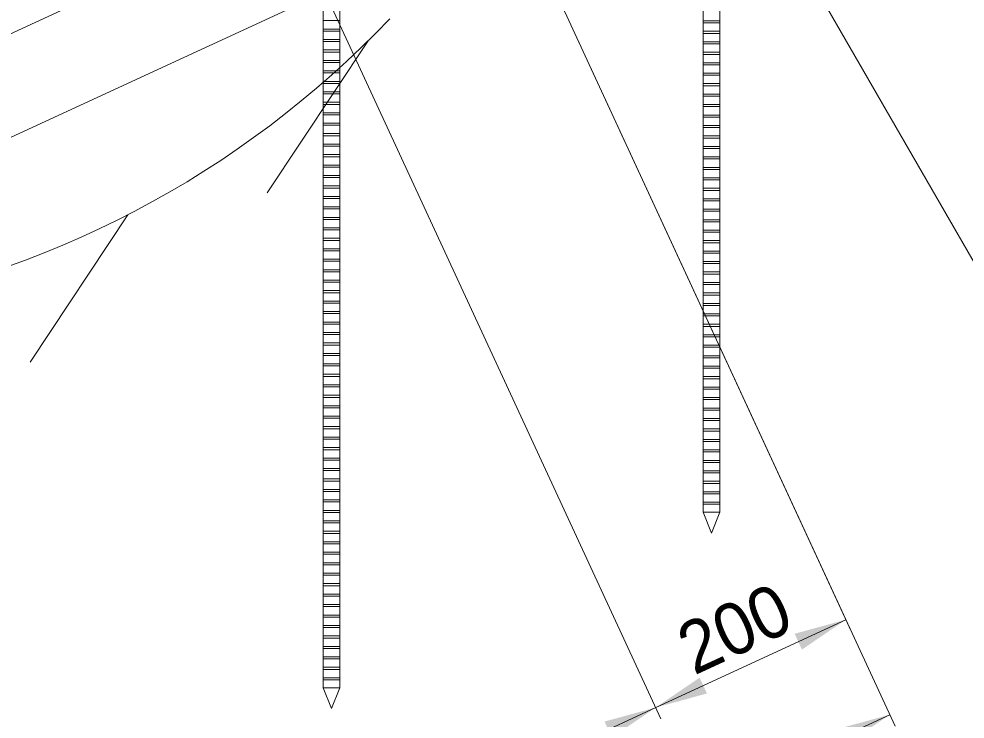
# Model space of a CAD drawing. Units: millimetres at full size, sheet at 1:20; details may follow other scales. Extents: x 200 to 8200, y 200 to 5740.
# Drawn here: x 3576 to 4480, y 1206 to 1875 of the extents above; entities that cross this region are included whole.
import ezdxf
from ezdxf.enums import TextEntityAlignment as Align

# ---------------------------------------------------------------- set-up
doc = ezdxf.new("R2010")
doc.units = ezdxf.units.MM
doc.header["$LTSCALE"] = 20
for name, color, linetype, lineweight in [('ハッチング', 7, 'Continuous', 9), ('一般線', 7, 'Continuous', 20), ('寸法', 7, 'Continuous', 13), ('引出線', 7, 'Continuous', 13), ('角材', 7, 'Continuous', 18), ('鉄筋杭', 7, 'Continuous', 13)]:
    doc.layers.add(name, color=color, linetype=linetype, lineweight=lineweight)
doc.styles.add('ＭＳ Ｐゴシック', font='')
doc.styles.get('ＭＳ Ｐゴシック').set_extended_font_data('MS PGothic')

# ---------------------------------------------------------------- blocks, each defined once
blk = doc.blocks.new('filled_arrow')
at = {"color": 0, "linetype": 'Continuous', "lineweight": -2}
blk.add_solid([(7.5, 1.25), (0, 0), (7.5, -1.25)], dxfattribs=at)

msp = doc.modelspace()

# ---------------------------------------------------------------- linework, layer by layer
at = {"layer": 'ハッチング'}
for p, q in [((3909.36, 1854.04), (3813.01, 1708.66)), ((3679.96, 1687.9), (3586.61, 1547.06))]:
    msp.add_line(p, q, dxfattribs=at)
at = {"layer": '一般線'}
msp.add_arc((3251.05, 2521.59), 937.55, 278.96451, 316.39822, dxfattribs=at)
at = {"layer": '寸法', "lineweight": 18}
for p, q in [((4062.33, 1957.12), (4412.58, 1199.18)), ((4062.33, 1957.12), (4370.63, 1289.96)), ((3861.9, 1914.07), (4189.08, 1206.06)), ((3861.9, 1914.07), (4189.08, 1206.06)), ((4184.05, 1216.95), (4365.6, 1300.85)), ((3457.84, 881.37), (4184.05, 1216.95)), ((2592.02, 371.11), (4407.55, 1210.08))]:
    msp.add_line(p, q, dxfattribs=at)
at = {"layer": '引出線'}
msp.add_lwpolyline([(4227.42, 2094.1), (4615.34, 1422.21), (5364.69, 1422.21), (5824.78, 1422.21)], dxfattribs=at)
at = {"layer": '角材'}
msp.add_line((5783.71, 2785.63), (2234.22, 1145.38), dxfattribs=at)
msp.add_lwpolyline([(5853.41, 2916.98), (2196.47, 1227.08), (2234.22, 1145.38)], dxfattribs=at)
at = {"layer": '鉄筋杭'}
for p, q in [((4229.43, 2094.1), (4229.43, 1403.66)), ((4245.43, 2094.1), (4245.43, 1403.66)), ((3866.32, 1926.31), (3866.32, 1235.86)), ((3882.32, 1926.31), (3882.32, 1235.86)), ((3866.32, 1873.36), (3882.32, 1873.36)), ((4229.43, 1873.16), (4245.43, 1873.16)), ((4229.43, 1871.16), (4245.43, 1871.16)), ((3866.32, 1865.36), (3882.32, 1865.36)), ((3866.32, 1863.36), (3882.32, 1863.36)), ((4229.43, 1863.16), (4245.43, 1863.16)), ((3866.32, 1855.36), (3882.32, 1855.36)), ((3866.32, 1853.36), (3882.32, 1853.36)), ((4229.43, 1861.16), (4245.43, 1861.16)), ((4229.43, 1853.16), (4245.43, 1853.16)), ((3866.32, 1845.36), (3882.32, 1845.36)), ((4229.43, 1851.16), (4245.43, 1851.16)), ((3866.32, 1843.36), (3882.32, 1843.36)), ((3866.32, 1835.36), (3882.32, 1835.36)), ((4229.43, 1843.16), (4245.43, 1843.16)), ((4229.43, 1841.16), (4245.43, 1841.16)), ((3866.32, 1833.36), (3882.32, 1833.36)), ((3866.32, 1825.36), (3882.32, 1825.36)), ((4229.43, 1833.16), (4245.43, 1833.16)), ((4229.43, 1831.16), (4245.43, 1831.16)), ((3866.32, 1823.36), (3882.32, 1823.36)), ((4229.43, 1823.16), (4245.43, 1823.16)), ((4229.43, 1821.16), (4245.43, 1821.16)), ((3866.32, 1815.36), (3882.32, 1815.36)), ((3866.32, 1813.36), (3882.32, 1813.36)), ((4229.43, 1813.16), (4245.43, 1813.16)), ((4229.43, 1811.16), (4245.43, 1811.16)), ((3866.32, 1805.36), (3882.32, 1805.36)), ((3866.32, 1803.36), (3882.32, 1803.36)), ((4229.43, 1803.16), (4245.43, 1803.16)), ((4229.43, 1801.16), (4245.43, 1801.16)), ((3866.32, 1795.36), (3882.32, 1795.36)), ((3866.32, 1793.36), (3882.32, 1793.36)), ((4229.43, 1793.16), (4245.43, 1793.16)), ((4229.43, 1791.16), (4245.43, 1791.16)), ((3866.32, 1785.36), (3882.32, 1785.36)), ((3866.32, 1783.36), (3882.32, 1783.36)), ((4229.43, 1783.16), (4245.43, 1783.16)), ((4229.43, 1781.16), (4245.43, 1781.16)), ((3866.32, 1775.36), (3882.32, 1775.36)), ((3866.32, 1773.36), (3882.32, 1773.36)), ((4229.43, 1773.16), (4245.43, 1773.16)), ((4229.43, 1771.16), (4245.43, 1771.16)), ((3866.32, 1765.36), (3882.32, 1765.36)), ((3866.32, 1763.36), (3882.32, 1763.36)), ((4229.43, 1763.16), (4245.43, 1763.16)), ((3866.32, 1755.36), (3882.32, 1755.36)), ((3866.32, 1753.36), (3882.32, 1753.36)), ((4229.43, 1761.16), (4245.43, 1761.16)), ((4229.43, 1753.16), (4245.43, 1753.16)), ((3866.32, 1745.36), (3882.32, 1745.36)), ((4229.43, 1751.16), (4245.43, 1751.16)), ((3866.32, 1743.36), (3882.32, 1743.36)), ((3866.32, 1735.36), (3882.32, 1735.36)), ((4229.43, 1743.16), (4245.43, 1743.16)), ((4229.43, 1741.16), (4245.43, 1741.16)), ((3866.32, 1733.36), (3882.32, 1733.36)), ((4229.43, 1733.16), (4245.43, 1733.16)), ((4229.43, 1731.16), (4245.43, 1731.16)), ((3866.32, 1725.36), (3882.32, 1725.36)), ((3866.32, 1723.36), (3882.32, 1723.36)), ((4229.43, 1723.16), (4245.43, 1723.16)), ((4229.43, 1721.16), (4245.43, 1721.16)), ((3866.32, 1715.36), (3882.32, 1715.36)), ((3866.32, 1713.36), (3882.32, 1713.36)), ((4229.43, 1713.16), (4245.43, 1713.16)), ((4229.43, 1711.16), (4245.43, 1711.16)), ((3866.32, 1705.36), (3882.32, 1705.36)), ((3866.32, 1703.36), (3882.32, 1703.36)), ((4229.43, 1703.16), (4245.43, 1703.16)), ((4229.43, 1701.16), (4245.43, 1701.16)), ((3866.32, 1695.36), (3882.32, 1695.36)), ((3866.32, 1693.36), (3882.32, 1693.36)), ((4229.43, 1693.16), (4245.43, 1693.16)), ((4229.43, 1691.16), (4245.43, 1691.16)), ((3866.32, 1685.36), (3882.32, 1685.36)), ((3866.32, 1683.36), (3882.32, 1683.36)), ((4229.43, 1683.16), (4245.43, 1683.16)), ((4229.43, 1681.16), (4245.43, 1681.16)), ((3866.32, 1675.36), (3882.32, 1675.36)), ((3866.32, 1673.36), (3882.32, 1673.36)), ((4229.43, 1673.16), (4245.43, 1673.16)), ((3866.32, 1665.36), (3882.32, 1665.36)), ((3866.32, 1663.36), (3882.32, 1663.36)), ((4229.43, 1671.16), (4245.43, 1671.16)), ((4229.43, 1663.16), (4245.43, 1663.16)), ((3866.32, 1655.36), (3882.32, 1655.36)), ((4229.43, 1661.16), (4245.43, 1661.16)), ((3866.32, 1653.36), (3882.32, 1653.36)), ((3866.32, 1645.36), (3882.32, 1645.36)), ((4229.43, 1653.16), (4245.43, 1653.16)), ((4229.43, 1651.16), (4245.43, 1651.16)), ((3866.32, 1643.36), (3882.32, 1643.36)), ((4229.43, 1643.16), (4245.43, 1643.16)), ((4229.43, 1641.16), (4245.43, 1641.16)), ((3866.32, 1635.36), (3882.32, 1635.36)), ((3866.32, 1633.36), (3882.32, 1633.36)), ((4229.43, 1633.16), (4245.43, 1633.16)), ((4229.43, 1631.16), (4245.43, 1631.16)), ((3866.32, 1625.36), (3882.32, 1625.36)), ((3866.32, 1623.36), (3882.32, 1623.36)), ((4229.43, 1623.16), (4245.43, 1623.16)), ((4229.43, 1621.16), (4245.43, 1621.16)), ((3866.32, 1615.36), (3882.32, 1615.36)), ((3866.32, 1613.36), (3882.32, 1613.36)), ((4229.43, 1613.16), (4245.43, 1613.16)), ((4229.43, 1611.16), (4245.43, 1611.16)), ((3866.32, 1605.36), (3882.32, 1605.36)), ((3866.32, 1603.36), (3882.32, 1603.36)), ((4229.43, 1603.16), (4245.43, 1603.16)), ((4229.43, 1601.16), (4245.43, 1601.16)), ((3866.32, 1595.36), (3882.32, 1595.36)), ((3866.32, 1593.36), (3882.32, 1593.36)), ((4229.43, 1593.16), (4245.43, 1593.16)), ((4229.43, 1591.16), (4245.43, 1591.16)), ((3866.32, 1585.36), (3882.32, 1585.36)), ((3866.32, 1583.36), (3882.32, 1583.36)), ((4229.43, 1583.16), (4245.43, 1583.16)), ((3866.32, 1575.36), (3882.32, 1575.36)), ((3866.32, 1573.36), (3882.32, 1573.36)), ((4229.43, 1581.16), (4245.43, 1581.16)), ((4229.43, 1573.16), (4245.43, 1573.16)), ((3866.32, 1565.36), (3882.32, 1565.36)), ((3866.32, 1563.36), (3882.32, 1563.36)), ((4229.43, 1571.16), (4245.43, 1571.16)), ((3866.32, 1555.36), (3882.32, 1555.36)), ((4229.43, 1563.16), (4245.43, 1563.16)), ((4229.43, 1561.16), (4245.43, 1561.16)), ((3866.32, 1553.36), (3882.32, 1553.36)), ((3866.32, 1545.36), (3882.32, 1545.36)), ((4229.43, 1553.16), (4245.43, 1553.16)), ((4229.43, 1551.16), (4245.43, 1551.16)), ((3866.32, 1543.36), (3882.32, 1543.36)), ((4229.43, 1543.16), (4245.43, 1543.16)), ((4229.43, 1541.16), (4245.43, 1541.16)), ((3866.32, 1535.36), (3882.32, 1535.36)), ((3866.32, 1533.36), (3882.32, 1533.36)), ((4229.43, 1533.16), (4245.43, 1533.16)), ((4229.43, 1531.16), (4245.43, 1531.16)), ((3866.32, 1525.36), (3882.32, 1525.36)), ((3866.32, 1523.36), (3882.32, 1523.36)), ((4229.43, 1523.16), (4245.43, 1523.16)), ((4229.43, 1521.16), (4245.43, 1521.16)), ((3866.32, 1515.36), (3882.32, 1515.36)), ((3866.32, 1513.36), (3882.32, 1513.36)), ((4229.43, 1513.16), (4245.43, 1513.16)), ((4229.43, 1511.16), (4245.43, 1511.16)), ((3866.32, 1505.36), (3882.32, 1505.36)), ((3866.32, 1503.36), (3882.32, 1503.36)), ((4229.43, 1503.16), (4245.43, 1503.16)), ((4229.43, 1501.16), (4245.43, 1501.16)), ((3866.32, 1495.36), (3882.32, 1495.36)), ((3866.32, 1493.36), (3882.32, 1493.36)), ((4229.43, 1493.16), (4245.43, 1493.16)), ((4229.43, 1491.16), (4245.43, 1491.16)), ((3866.32, 1485.36), (3882.32, 1485.36)), ((3866.32, 1483.36), (3882.32, 1483.36)), ((4229.43, 1483.16), (4245.43, 1483.16)), ((3866.32, 1475.36), (3882.32, 1475.36)), ((3866.32, 1473.36), (3882.32, 1473.36)), ((4229.43, 1481.16), (4245.43, 1481.16)), ((4229.43, 1473.16), (4245.43, 1473.16)), ((3866.32, 1465.36), (3882.32, 1465.36)), ((4229.43, 1471.16), (4245.43, 1471.16)), ((3866.32, 1463.36), (3882.32, 1463.36)), ((3866.32, 1455.36), (3882.32, 1455.36)), ((4229.43, 1463.16), (4245.43, 1463.16)), ((4229.43, 1461.16), (4245.43, 1461.16)), ((3866.32, 1453.36), (3882.32, 1453.36)), ((4229.43, 1453.16), (4245.43, 1453.16)), ((4229.43, 1451.16), (4245.43, 1451.16)), ((3866.32, 1445.36), (3882.32, 1445.36)), ((3866.32, 1443.36), (3882.32, 1443.36)), ((4229.43, 1443.16), (4245.43, 1443.16)), ((4229.43, 1441.16), (4245.43, 1441.16)), ((3866.32, 1435.36), (3882.32, 1435.36)), ((3866.32, 1433.36), (3882.32, 1433.36)), ((4229.43, 1433.16), (4245.43, 1433.16)), ((4229.43, 1431.16), (4245.43, 1431.16)), ((3866.32, 1425.36), (3882.32, 1425.36)), ((3866.32, 1423.36), (3882.32, 1423.36)), ((4229.43, 1423.16), (4245.43, 1423.16)), ((4229.43, 1421.16), (4245.43, 1421.16)), ((3866.32, 1415.36), (3882.32, 1415.36)), ((3866.32, 1413.36), (3882.32, 1413.36)), ((4229.43, 1413.16), (4245.43, 1413.16)), ((4229.43, 1411.16), (4245.43, 1411.16)), ((3866.32, 1405.36), (3882.32, 1405.36)), ((3866.32, 1403.36), (3882.32, 1403.36)), ((4237.43, 1383.66), (4229.43, 1403.66)), ((4245.43, 1403.66), (4229.43, 1403.66)), ((4237.43, 1383.66), (4245.43, 1403.66)), ((3866.32, 1395.36), (3882.32, 1395.36)), ((3866.32, 1393.36), (3882.32, 1393.36)), ((3866.32, 1385.36), (3882.32, 1385.36)), ((3866.32, 1383.36), (3882.32, 1383.36)), ((3866.32, 1375.36), (3882.32, 1375.36)), ((3866.32, 1373.36), (3882.32, 1373.36)), ((3866.32, 1365.36), (3882.32, 1365.36)), ((3866.32, 1363.36), (3882.32, 1363.36)), ((3866.32, 1355.36), (3882.32, 1355.36)), ((3866.32, 1353.36), (3882.32, 1353.36)), ((3866.32, 1345.36), (3882.32, 1345.36)), ((3866.32, 1343.36), (3882.32, 1343.36)), ((3866.32, 1335.36), (3882.32, 1335.36)), ((3866.32, 1333.36), (3882.32, 1333.36)), ((3866.32, 1325.36), (3882.32, 1325.36)), ((3866.32, 1323.36), (3882.32, 1323.36)), ((3866.32, 1315.36), (3882.32, 1315.36)), ((3866.32, 1313.36), (3882.32, 1313.36)), ((3866.32, 1305.36), (3882.32, 1305.36)), ((3866.32, 1303.36), (3882.32, 1303.36)), ((3866.32, 1295.36), (3882.32, 1295.36)), ((3866.32, 1293.36), (3882.32, 1293.36)), ((3866.32, 1285.36), (3882.32, 1285.36)), ((3866.32, 1283.36), (3882.32, 1283.36)), ((3866.32, 1275.36), (3882.32, 1275.36)), ((3866.32, 1273.36), (3882.32, 1273.36)), ((3866.32, 1265.36), (3882.32, 1265.36)), ((3866.32, 1263.36), (3882.32, 1263.36)), ((3866.32, 1255.36), (3882.32, 1255.36)), ((3866.32, 1253.36), (3882.32, 1253.36)), ((3866.32, 1245.36), (3882.32, 1245.36)), ((3866.32, 1243.36), (3882.32, 1243.36)), ((3874.32, 1215.86), (3866.32, 1235.86)), ((3882.32, 1235.86), (3866.32, 1235.86)), ((3874.32, 1215.86), (3882.32, 1235.86))]:
    msp.add_line(p, q, dxfattribs=at)

# ---------------------------------------------------------------- block references
at = {"layer": '寸法', "lineweight": 18, "xscale": 6.67, "yscale": 6.67}
for p, rotation in [((4365.6, 1300.85), 204.8), ((4184.05, 1216.95), 24.8), ((4184.05, 1216.95), 204.8), ((4407.55, 1210.08), 204.8)]:
    msp.add_blockref('filled_arrow', p, dxfattribs=dict(at, rotation=rotation))

# ---------------------------------------------------------------- texts
at = {"layer": '寸法', "style": 'ＭＳ Ｐゴシック'}
msp.add_text('200', height=49.49, rotation=24.802, dxfattribs=at).set_placement((4259.3, 1292.49), align=Align.MIDDLE_CENTER)

doc.saveas('drawing.dxf')
